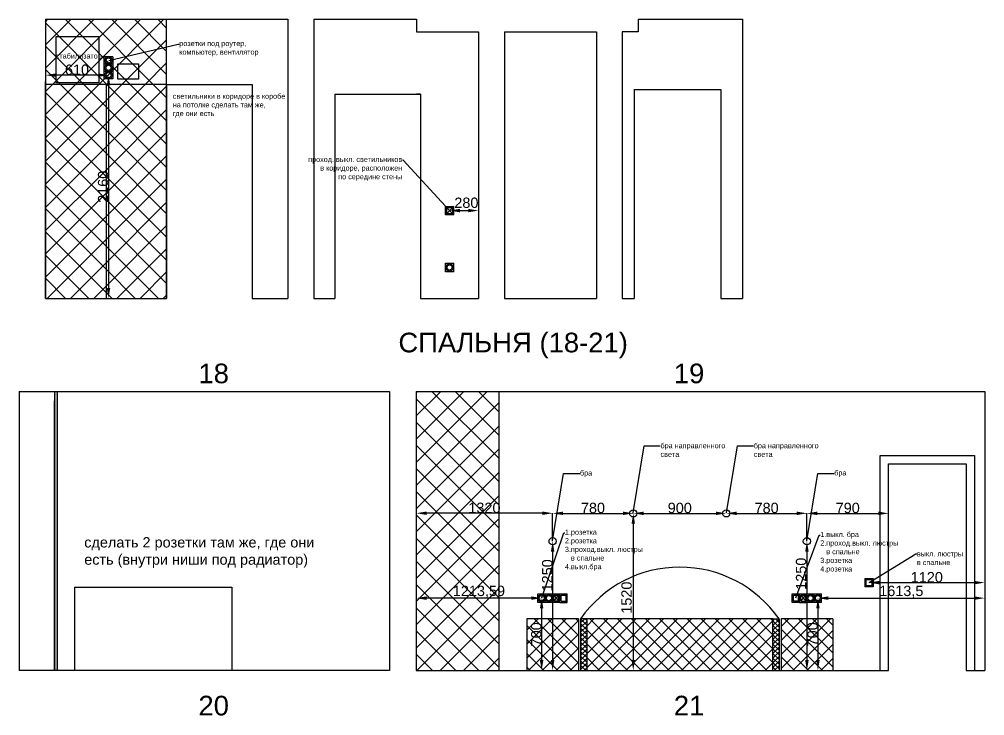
# Model space of a CAD drawing. Header units: millimetres. Extents: x -37601 to 54898, y -46061 to 6743.
# Drawn here: x 1038 to 10378, y -13698 to -6963 of the extents above; entities that cross this region are included whole.
import ezdxf
from ezdxf import colors
from ezdxf.entities.mleader import LeaderData, LeaderLine
from ezdxf.math import Vec2, Vec3

# ---------------------------------------------------------------- set-up
doc = ezdxf.new("R2010")
doc.units = ezdxf.units.MM
for name, color, linetype in [('мебель', 5, 'Continuous'), ('нумерация стен', 7, 'Continuous'), ('размеры', 7, 'Continuous'), ('светильники и розетки', 18, 'Continuous'), ('стабилизатор и слаботочный шкаф', 250, 'Continuous'), ('стены двери окна', 7, 'Continuous'), ('условные обозначения', 7, 'Continuous')]:
    doc.layers.add(name, color=color, linetype=linetype)
doc.styles.get("Standard").update_dxf_attribs({"font": 'arial.ttf', "height": 100})
doc.dimstyles.new('ISO-25', dxfattribs={"dimtxt": 100, "dimasz": 100, "dimexe": 1.25, "dimexo": 0.625, "dimtad": 1, "dimtxsty": 'Standard', "dimcen": 2.5, "dimadec": 0, "dimazin": 0, "dimtfac": 1, "dimtmove": 0, "dimatfit": 3, "dimfxl": 1, "dimarcsym": 0})
pattern_1 = [(45, (35185, -36402.68), (-112.2532, 112.2532), []), (135, (35185, -36402.68), (-112.2532, -112.2532), [])]

# ---------------------------------------------------------------- blocks, each defined once
blk = doc.blocks.new('*D48')
at = {"layer": 'Defpoints', "color": 0, "transparency": 16777216}
for p in [(6977.6, -11741.3), (7877.6, -11741.3), (7877.6, -11741.3)]:
    blk.add_point(p, dxfattribs=at)
at = {"layer": 'размеры', "color": 0, "lineweight": -2, "transparency": 16777216}
for p, q in [((6977.6, -11741.9), (6977.6, -11742.6)), ((7077.6, -11741.3), (7777.6, -11741.3)), ((7877.6, -11740.7), (7877.6, -11740.1))]:
    blk.add_line(p, q, dxfattribs=at)
at = {"layer": 'размеры', "color": 0, "transparency": 16777216}
for points in [[(7077.6, -11724.6), (7077.6, -11758), (6977.6, -11741.3)], [(7777.6, -11724.6), (7777.6, -11758), (7877.6, -11741.3)]]:
    blk.add_solid(points, dxfattribs=at)
at = {"layer": 'размеры', "color": 0, "transparency": 16777216, "insert": (7427.6, -11689.6), "char_height": 100, "attachment_point": 5}
blk.add_mtext('900', dxfattribs=at)
blk = doc.blocks.new('*D52')
at = {"layer": 'Defpoints', "color": 0, "transparency": 16777216}
for p in [(4877.6, -11740.1), (4877.6, -11740.1), (6197.6, -11740.1)]:
    blk.add_point(p, dxfattribs=at)
at = {"layer": 'размеры', "color": 0, "lineweight": -2, "transparency": 16777216}
for p, q in [((4877.6, -11739.5), (4877.6, -11738.8)), ((6097.6, -11740.1), (4977.6, -11740.1)), ((6197.6, -11739.5), (6197.6, -11738.8))]:
    blk.add_line(p, q, dxfattribs=at)
at = {"layer": 'размеры', "color": 0, "transparency": 16777216}
for points in [[(4977.6, -11723.4), (4977.6, -11756.7), (4877.6, -11740.1)], [(6097.6, -11723.4), (6097.6, -11756.7), (6197.6, -11740.1)]]:
    blk.add_solid(points, dxfattribs=at)
at = {"layer": 'размеры', "color": 0, "transparency": 16777216, "insert": (5537.6, -11688.4), "char_height": 100, "attachment_point": 5}
blk.add_mtext('1320', dxfattribs=at)
blk = doc.blocks.new('*D53')
at = {"layer": 'Defpoints', "color": 0, "transparency": 16777216}
for p in [(6091.2, -12561.3), (6091.2, -13261.3), (6091.2, -13261.3)]:
    blk.add_point(p, dxfattribs=at)
at = {"layer": 'размеры', "color": 0, "lineweight": -2, "transparency": 16777216}
for p, q in [((6090.6, -12561.3), (6090, -12561.3)), ((6091.2, -12661.3), (6091.2, -13161.3)), ((6090.6, -13261.3), (6090, -13261.3))]:
    blk.add_line(p, q, dxfattribs=at)
at = {"layer": 'размеры', "color": 0, "transparency": 16777216}
for points in [[(6074.6, -12661.3), (6107.9, -12661.3), (6091.2, -12561.3)], [(6074.6, -13161.3), (6107.9, -13161.3), (6091.2, -13261.3)]]:
    blk.add_solid(points, dxfattribs=at)
at = {"layer": 'размеры', "color": 0, "transparency": 16777216, "insert": (6039.5, -12911.3), "char_height": 100, "attachment_point": 5, "rotation": 90}
blk.add_mtext('700', dxfattribs=at)
blk = doc.blocks.new('выключатель')
at = {"layer": 'светильники и розетки'}
for p, q in [((-33637.2, -5464.1), (-33637.2, -5382.1)), ((-33637.2, -5382.1), (-33555.2, -5382.1)), ((-33626.2, -5393.1), (-33566.2, -5393.1)), ((-33626.2, -5393.1), (-33626.2, -5453.1)), ((-33566.2, -5393.1), (-33566.2, -5393.1)), ((-33566.2, -5453.1), (-33566.2, -5393.1)), ((-33555.2, -5464.1), (-33555.2, -5382.1)), ((-33555.2, -5464.1), (-33637.2, -5464.1)), ((-33566.2, -5453.1), (-33626.2, -5453.1))]:
    blk.add_line(p, q, dxfattribs=at)
blk = doc.blocks.new('проходной выключатель')
at = {"layer": 'светильники и розетки'}
for p, q in [((-33636.2, -5663.1), (-33636.2, -5581.1)), ((-33636.2, -5581.1), (-33554.2, -5581.1)), ((-33625.2, -5592.1), (-33565.2, -5592.1)), ((-33625.2, -5592.1), (-33625.2, -5652.1)), ((-33625.2, -5592.1), (-33565.2, -5652.1)), ((-33625.2, -5652.1), (-33565.2, -5592.1)), ((-33565.2, -5592.1), (-33565.2, -5592.1)), ((-33565.2, -5652.1), (-33565.2, -5592.1)), ((-33554.2, -5663.1), (-33554.2, -5581.1)), ((-33554.2, -5663.1), (-33636.2, -5663.1)), ((-33565.2, -5652.1), (-33625.2, -5652.1))]:
    blk.add_line(p, q, dxfattribs=at)
blk = doc.blocks.new('розетка')
at = {"layer": 'светильники и розетки'}
for p, q in [((-33636.2, -5863.1), (-33636.2, -5781.1)), ((-33636.2, -5781.1), (-33554.2, -5781.1)), ((-33554.2, -5863.1), (-33554.2, -5781.1)), ((-33554.2, -5863.1), (-33636.2, -5863.1))]:
    blk.add_line(p, q, dxfattribs=at)
for radius in [35, 25]:
    blk.add_circle((-33595.2, -5822.1), radius, dxfattribs=at)
blk = doc.blocks.new('*D65')
at = {"layer": 'Defpoints', "color": 0, "transparency": 16777216}
for p in [(5200.6, -8812.9), (5480.6, -8812.9), (5480.6, -8812.9)]:
    blk.add_point(p, dxfattribs=at)
at = {"layer": 'размеры', "color": 0, "lineweight": -2, "transparency": 16777216}
for p, q in [((5200.6, -8813.5), (5200.6, -8814.1)), ((5300.6, -8812.9), (5380.6, -8812.9)), ((5480.6, -8812.2), (5480.6, -8811.6))]:
    blk.add_line(p, q, dxfattribs=at)
at = {"layer": 'размеры', "color": 0, "transparency": 16777216}
for points in [[(5300.6, -8796.2), (5300.6, -8829.5), (5200.6, -8812.9)], [(5380.6, -8796.2), (5380.6, -8829.5), (5480.6, -8812.9)]]:
    blk.add_solid(points, dxfattribs=at)
at = {"layer": 'размеры', "color": 0, "transparency": 16777216, "insert": (5363.1, -8737.8), "char_height": 100, "attachment_point": 5}
blk.add_mtext('280', dxfattribs=at)
blk = doc.blocks.new('двойной выключатель')
at = {"layer": 'светильники и розетки'}
for p, q in [((-33541.5, -5602.7), (-33541.5, -5520.7)), ((-33541.5, -5520.7), (-33470.5, -5520.7)), ((-33541.5, -5602.7), (-33541.5, -5520.7)), ((-33541.5, -5520.7), (-33470.5, -5520.7)), ((-33470.5, -5602.7), (-33541.5, -5602.7)), ((-33470.5, -5602.7), (-33541.5, -5602.7)), ((-33530.5, -5591.7), (-33530.5, -5531.7)), ((-33530.5, -5531.7), (-33481.5, -5531.7)), ((-33481.5, -5591.7), (-33530.5, -5591.7)), ((-33481.5, -5591.7), (-33481.5, -5531.7)), ((-33470.5, -5602.7), (-33470.5, -5520.7)), ((-33470.5, -5520.7), (-33399.5, -5520.7)), ((-33470.5, -5602.7), (-33470.5, -5520.7)), ((-33470.5, -5520.7), (-33399.5, -5520.7)), ((-33470.5, -5602.7), (-33399.5, -5602.7)), ((-33470.5, -5602.7), (-33399.5, -5602.7)), ((-33459.5, -5591.7), (-33459.5, -5531.7)), ((-33459.5, -5531.7), (-33410.5, -5531.7)), ((-33459.5, -5591.7), (-33410.5, -5591.7)), ((-33410.5, -5591.7), (-33410.5, -5531.7)), ((-33399.5, -5602.7), (-33399.5, -5520.7)), ((-33399.5, -5602.7), (-33399.5, -5520.7))]:
    blk.add_line(p, q, dxfattribs=at)
blk = doc.blocks.new('*D85')
at = {"layer": 'Defpoints', "color": 0, "transparency": 16777216}
for p in [(8657.6, -11741.3), (9447.6, -11741.3), (9447.6, -11741.3)]:
    blk.add_point(p, dxfattribs=at)
at = {"layer": 'размеры', "color": 0, "lineweight": -2, "transparency": 16777216}
for p, q in [((8657.6, -11741.9), (8657.6, -11742.6)), ((8757.6, -11741.3), (9347.6, -11741.3)), ((9447.6, -11740.7), (9447.6, -11740.1))]:
    blk.add_line(p, q, dxfattribs=at)
at = {"layer": 'размеры', "color": 0, "transparency": 16777216}
for points in [[(8757.6, -11724.6), (8757.6, -11758), (8657.6, -11741.3)], [(9347.6, -11724.6), (9347.6, -11758), (9447.6, -11741.3)]]:
    blk.add_solid(points, dxfattribs=at)
at = {"layer": 'размеры', "color": 0, "transparency": 16777216, "insert": (9052.6, -11689.6), "char_height": 100, "attachment_point": 5}
blk.add_mtext('790', dxfattribs=at)
blk = doc.blocks.new('*D89')
at = {"layer": 'Defpoints', "color": 0, "transparency": 16777216}
for p in [(8764.1, -12561.3), (8764.1, -13261.3), (8764.1, -13261.3)]:
    blk.add_point(p, dxfattribs=at)
at = {"layer": 'размеры', "color": 0, "lineweight": -2, "transparency": 16777216}
for p, q in [((8763.5, -12561.3), (8762.9, -12561.3)), ((8764.1, -12661.3), (8764.1, -13161.3)), ((8763.5, -13261.3), (8762.9, -13261.3))]:
    blk.add_line(p, q, dxfattribs=at)
at = {"layer": 'размеры', "color": 0, "transparency": 16777216}
for points in [[(8747.5, -12661.3), (8780.8, -12661.3), (8764.1, -12561.3)], [(8747.5, -13161.3), (8780.8, -13161.3), (8764.1, -13261.3)]]:
    blk.add_solid(points, dxfattribs=at)
at = {"layer": 'размеры', "color": 0, "transparency": 16777216, "insert": (8712.5, -12911.3), "char_height": 100, "attachment_point": 5, "rotation": 90}
blk.add_mtext('700', dxfattribs=at)
blk = doc.blocks.new('стабилизатор')
at = {"layer": 'стабилизатор и слаботочный шкаф'}
for p, q in [((-35122.4, 29475.9), (-35122.4, 29035.9)), ((-34702.4, 29475.9), (-35122.4, 29475.9)), ((-34702.4, 29035.9), (-34702.4, 29475.9)), ((-35122.4, 29035.9), (-34702.4, 29035.9))]:
    blk.add_line(p, q, dxfattribs=at)
blk = doc.blocks.new('слаботочный шкаф')
at = {"layer": 'стабилизатор и слаботочный шкаф'}
for p, q in [((-35729.6, 29107.9), (-35529.6, 29107.9)), ((-35729.6, 28957.9), (-35729.6, 29107.9)), ((-35529.6, 29107.9), (-35529.6, 28957.9)), ((-35529.6, 28957.9), (-35729.6, 28957.9))]:
    blk.add_line(p, q, dxfattribs=at)
blk = doc.blocks.new('*D92')
at = {"layer": 'Defpoints', "color": 0, "transparency": 16777216}
for p in [(1900.6, -7502.9), (1900.6, -9662.9), (1900.6, -9662.9)]:
    blk.add_point(p, dxfattribs=at)
at = {"layer": 'размеры', "color": 0, "lineweight": -2, "transparency": 16777216}
for p, q in [((1900, -7502.9), (1899.4, -7502.9)), ((1900.6, -7602.9), (1900.6, -9562.9)), ((1901.2, -9662.9), (1901.9, -9662.9))]:
    blk.add_line(p, q, dxfattribs=at)
at = {"layer": 'размеры', "color": 0, "transparency": 16777216}
for points in [[(1883.9, -7602.9), (1917.3, -7602.9), (1900.6, -7502.9)], [(1883.9, -9562.9), (1917.3, -9562.9), (1900.6, -9662.9)]]:
    blk.add_solid(points, dxfattribs=at)
at = {"layer": 'размеры', "color": 0, "transparency": 16777216, "insert": (1848.9, -8582.9), "char_height": 100, "attachment_point": 5, "rotation": 90}
blk.add_mtext('2160', dxfattribs=at)
blk = doc.blocks.new('двойник')
at = {"layer": 'светильники и розетки'}
for p, q in [((-28427.4, 30340.8), (-28427.4, 30422.8)), ((-28427.4, 30422.8), (-28356.4, 30422.8)), ((-28356.4, 30340.8), (-28356.4, 30422.8)), ((-28356.4, 30340.8), (-28356.4, 30422.8)), ((-28356.4, 30422.8), (-28285.4, 30422.8)), ((-28285.4, 30340.8), (-28285.4, 30422.8)), ((-28356.4, 30340.8), (-28427.4, 30340.8)), ((-28285.4, 30340.8), (-28356.4, 30340.8))]:
    blk.add_line(p, q, dxfattribs=at)
for centre, radius in [((-28391.9, 30381.8), 35), ((-28391.9, 30381.8), 25), ((-28320.9, 30381.8), 35), ((-28320.9, 30381.8), 25)]:
    blk.add_circle(centre, radius, dxfattribs=at)
blk = doc.blocks.new('*D115')
at = {"layer": 'Defpoints', "color": 0, "transparency": 16777216}
for p in [(4877.6, -12561.3), (4877.6, -12561.3), (6091.2, -12561.3)]:
    blk.add_point(p, dxfattribs=at)
at = {"layer": 'размеры', "color": 0, "lineweight": -2, "transparency": 16777216}
for p, q in [((4877.6, -12560.7), (4877.6, -12560.1)), ((5991.2, -12561.3), (4977.6, -12561.3)), ((6091.2, -12560.7), (6091.2, -12560.1))]:
    blk.add_line(p, q, dxfattribs=at)
at = {"layer": 'размеры', "color": 0, "transparency": 16777216}
for points in [[(4977.6, -12544.6), (4977.6, -12578), (4877.6, -12561.3)], [(5991.2, -12544.6), (5991.2, -12578), (6091.2, -12561.3)]]:
    blk.add_solid(points, dxfattribs=at)
at = {"layer": 'размеры', "color": 0, "transparency": 16777216, "insert": (5484.4, -12500.6), "char_height": 100, "attachment_point": 5}
blk.add_mtext('1213,59', dxfattribs=at)
blk = doc.blocks.new('тройной')
at = {"layer": 'светильники и розетки'}
for p, q in [((-26239, 10669.7), (-26239, 10751.7)), ((-26239, 10751.7), (-26168, 10751.7)), ((-26168, 10669.7), (-26168, 10751.7)), ((-26168, 10669.7), (-26168, 10751.7)), ((-26168, 10751.7), (-26097, 10751.7)), ((-26097, 10669.7), (-26097, 10751.7)), ((-26097, 10669.7), (-26097, 10751.7)), ((-26097, 10751.7), (-26026, 10751.7)), ((-26026, 10669.7), (-26026, 10751.7)), ((-26168, 10669.7), (-26239, 10669.7)), ((-26097, 10669.7), (-26168, 10669.7)), ((-26026, 10669.7), (-26097, 10669.7))]:
    blk.add_line(p, q, dxfattribs=at)
for centre, radius in [((-26203.5, 10710.7), 35), ((-26132.5, 10710.7), 35), ((-26061.5, 10710.7), 35), ((-26203.5, 10710.7), 25), ((-26132.5, 10710.7), 25), ((-26061.5, 10710.7), 25)]:
    blk.add_circle(centre, radius, dxfattribs=at)
blk = doc.blocks.new('*D123')
at = {"layer": 'Defpoints', "color": 0, "transparency": 16777216}
for p in [(9257.6, -12411.3), (10377.6, -12411.3), (10377.6, -12411.3)]:
    blk.add_point(p, dxfattribs=at)
at = {"layer": 'размеры', "color": 0, "lineweight": -2, "transparency": 16777216}
for p, q in [((9257.6, -12411.9), (9257.6, -12412.6)), ((9357.6, -12411.3), (10277.6, -12411.3)), ((10377.6, -12410.7), (10377.6, -12410.1))]:
    blk.add_line(p, q, dxfattribs=at)
at = {"layer": 'размеры', "color": 0, "transparency": 16777216}
for points in [[(9357.6, -12394.6), (9357.6, -12428), (9257.6, -12411.3)], [(10277.6, -12394.6), (10277.6, -12428), (10377.6, -12411.3)]]:
    blk.add_solid(points, dxfattribs=at)
at = {"layer": 'размеры', "color": 0, "transparency": 16777216, "insert": (9817.6, -12359.6), "char_height": 100, "attachment_point": 5}
blk.add_mtext('1120', dxfattribs=at)
blk = doc.blocks.new('*D124')
at = {"layer": 'Defpoints', "color": 0, "transparency": 16777216}
for p in [(8764.1, -12561.3), (10377.6, -12561.3), (10377.6, -12561.3)]:
    blk.add_point(p, dxfattribs=at)
at = {"layer": 'размеры', "color": 0, "lineweight": -2, "transparency": 16777216}
for p, q in [((8764.1, -12561.9), (8764.1, -12562.6)), ((8864.1, -12561.3), (10277.6, -12561.3)), ((10377.6, -12560.7), (10377.6, -12560.1))]:
    blk.add_line(p, q, dxfattribs=at)
at = {"layer": 'размеры', "color": 0, "transparency": 16777216}
for points in [[(8864.1, -12544.6), (8864.1, -12578), (8764.1, -12561.3)], [(10277.6, -12544.6), (10277.6, -12578), (10377.6, -12561.3)]]:
    blk.add_solid(points, dxfattribs=at)
at = {"layer": 'размеры', "color": 0, "transparency": 16777216, "insert": (9570.9, -12500.6), "char_height": 100, "attachment_point": 5}
blk.add_mtext('1613,5', dxfattribs=at)
blk = doc.blocks.new('*D126')
at = {"layer": 'Defpoints', "color": 0, "transparency": 16777216}
for p in [(6197.6, -12011.3), (6197.6, -13261.3), (6197.6, -13261.3)]:
    blk.add_point(p, dxfattribs=at)
at = {"layer": 'размеры', "color": 0, "lineweight": -2, "transparency": 16777216}
for p, q in [((6197, -12011.3), (6196.4, -12011.3)), ((6197.6, -12111.3), (6197.6, -13161.3)), ((6197, -13261.3), (6196.4, -13261.3))]:
    blk.add_line(p, q, dxfattribs=at)
at = {"layer": 'размеры', "color": 0, "transparency": 16777216}
for points in [[(6181, -12111.3), (6214.3, -12111.3), (6197.6, -12011.3)], [(6181, -13161.3), (6214.3, -13161.3), (6197.6, -13261.3)]]:
    blk.add_solid(points, dxfattribs=at)
at = {"layer": 'размеры', "color": 0, "transparency": 16777216, "insert": (6145.9, -12340.9), "char_height": 100, "attachment_point": 5, "rotation": 90}
blk.add_mtext('1250', dxfattribs=at)
blk = doc.blocks.new('*D127')
at = {"layer": 'Defpoints', "color": 0, "transparency": 16777216}
for p in [(8657.6, -12011.3), (8657.6, -13261.3), (8657.6, -13261.3)]:
    blk.add_point(p, dxfattribs=at)
at = {"layer": 'размеры', "color": 0, "lineweight": -2, "transparency": 16777216}
for p, q in [((8657, -12011.3), (8656.4, -12011.3)), ((8657.6, -12111.3), (8657.6, -13161.3)), ((8657, -13261.3), (8656.4, -13261.3))]:
    blk.add_line(p, q, dxfattribs=at)
at = {"layer": 'размеры', "color": 0, "transparency": 16777216}
for points in [[(8641, -12111.3), (8674.3, -12111.3), (8657.6, -12011.3)], [(8641, -13161.3), (8674.3, -13161.3), (8657.6, -13261.3)]]:
    blk.add_solid(points, dxfattribs=at)
at = {"layer": 'размеры', "color": 0, "transparency": 16777216, "insert": (8601.7, -12325.5), "char_height": 100, "attachment_point": 5, "rotation": 90}
blk.add_mtext('1250', dxfattribs=at)
blk = doc.blocks.new('*D128')
at = {"layer": 'Defpoints', "color": 0, "transparency": 16777216}
for p in [(6977.6, -11741.3), (6977.6, -11742.6), (6197.6, -12011.3)]:
    blk.add_point(p, dxfattribs=at)
at = {"layer": 'размеры', "color": 0, "lineweight": -2, "transparency": 16777216}
for p, q in [((6197.6, -12010.7), (6197.6, -11740.1)), ((6297.6, -11741.3), (6877.6, -11741.3)), ((6977.6, -11741.9), (6977.6, -11740.1))]:
    blk.add_line(p, q, dxfattribs=at)
at = {"layer": 'размеры', "color": 0, "transparency": 16777216}
for points in [[(6297.6, -11724.6), (6297.6, -11758), (6197.6, -11741.3)], [(6877.6, -11724.6), (6877.6, -11758), (6977.6, -11741.3)]]:
    blk.add_solid(points, dxfattribs=at)
at = {"layer": 'размеры', "color": 0, "transparency": 16777216, "insert": (6587.6, -11689.6), "char_height": 100, "attachment_point": 5}
blk.add_mtext('780', dxfattribs=at)
blk = doc.blocks.new('*D129')
at = {"layer": 'Defpoints', "color": 0, "transparency": 16777216}
for p in [(7877.6, -11741.3), (8657.6, -11741.3), (8657.6, -12011.3)]:
    blk.add_point(p, dxfattribs=at)
at = {"layer": 'размеры', "color": 0, "lineweight": -2, "transparency": 16777216}
for p, q in [((7877.6, -11740.7), (7877.6, -11740.1)), ((7977.6, -11741.3), (8557.6, -11741.3)), ((8657.6, -12010.7), (8657.6, -11740.1))]:
    blk.add_line(p, q, dxfattribs=at)
at = {"layer": 'размеры', "color": 0, "transparency": 16777216}
for points in [[(7977.6, -11724.6), (7977.6, -11758), (7877.6, -11741.3)], [(8557.6, -11724.6), (8557.6, -11758), (8657.6, -11741.3)]]:
    blk.add_solid(points, dxfattribs=at)
at = {"layer": 'размеры', "color": 0, "transparency": 16777216, "insert": (8267.6, -11689.6), "char_height": 100, "attachment_point": 5}
blk.add_mtext('780', dxfattribs=at)
blk = doc.blocks.new('*D130')
at = {"layer": 'Defpoints', "color": 0, "transparency": 16777216}
for p in [(6977.6, -11741.3), (6977.6, -13261.3), (6977.6, -13261.3)]:
    blk.add_point(p, dxfattribs=at)
at = {"layer": 'размеры', "color": 0, "lineweight": -2, "transparency": 16777216}
for p, q in [((6977, -11741.3), (6976.4, -11741.3)), ((6977.6, -11841.3), (6977.6, -13161.3)), ((6977, -13261.3), (6976.4, -13261.3))]:
    blk.add_line(p, q, dxfattribs=at)
at = {"layer": 'размеры', "color": 0, "transparency": 16777216}
for points in [[(6961, -11841.3), (6994.3, -11841.3), (6977.6, -11741.3)], [(6961, -13161.3), (6994.3, -13161.3), (6977.6, -13261.3)]]:
    blk.add_solid(points, dxfattribs=at)
at = {"layer": 'размеры', "color": 0, "transparency": 16777216, "insert": (6913.2, -12556.8), "char_height": 100, "attachment_point": 5, "rotation": 90}
blk.add_mtext('1520', dxfattribs=at)
blk = doc.blocks.new('*D138')
at = {"layer": 'Defpoints', "color": 0, "transparency": 16777216}
for p in [(1290.6, -7502.9), (1290.6, -7502.9), (1900.6, -7502.9)]:
    blk.add_point(p, dxfattribs=at)
at = {"layer": 'размеры', "color": 0, "lineweight": -2, "transparency": 16777216}
for p, q in [((1290.6, -7502.2), (1290.6, -7501.6)), ((1800.6, -7502.9), (1390.6, -7502.9)), ((1900.6, -7502.2), (1900.6, -7501.6))]:
    blk.add_line(p, q, dxfattribs=at)
at = {"layer": 'размеры', "color": 0, "transparency": 16777216}
for points in [[(1390.6, -7486.2), (1390.6, -7519.5), (1290.6, -7502.9)], [(1800.6, -7486.2), (1800.6, -7519.5), (1900.6, -7502.9)]]:
    blk.add_solid(points, dxfattribs=at)
at = {"layer": 'размеры', "color": 0, "transparency": 16777216, "insert": (1595.6, -7451.2), "char_height": 100, "attachment_point": 5}
blk.add_mtext('610', dxfattribs=at)

msp = doc.modelspace()

# ---------------------------------------------------------------- hatches: boundary and pattern name
at = {"layer": 'мебель'}
h = msp.add_hatch(dxfattribs=at)
h.set_pattern_fill('ANSI37', color=256, scale=50)
h.set_pattern_definition(pattern_1)
h.paths.add_polyline_path([(2463.104, -6962.86), (1290.604, -6962.86), (1290.604, -7562.86), (1290.604, -7592.86), (2463.104, -7592.86)])
h = msp.add_hatch(dxfattribs=at)
h.set_pattern_fill('ANSI37', color=256, scale=50)
h.set_pattern_definition(pattern_1)
h.paths.add_polyline_path([(1290.604, -9662.86), (1876.854, -9662.86), (1876.854, -7592.86), (1290.604, -7592.86)])
h = msp.add_hatch(dxfattribs=at)
h.set_pattern_fill('ANSI37', color=256, scale=50)
h.set_pattern_definition(pattern_1)
h.paths.add_polyline_path([(1876.854, -9662.86), (2463.104, -9662.86), (2463.104, -7592.86), (1876.854, -7592.86)])
h = msp.add_hatch(dxfattribs=at)
h.set_pattern_fill('ANSI37', color=256, scale=50)
h.set_pattern_definition([(45, (34932.04, -19584.34), (-112.2532, 112.2532), []), (135, (34932.04, -19584.34), (-112.2532, -112.2532), [])])
h.paths.add_polyline_path([(5677.641, -10561.31), (4877.641, -10561.31), (4877.641, -13261.31), (5677.641, -13261.31)])
h = msp.add_hatch(dxfattribs=at)
h.set_pattern_fill('ANSI37', color=256, scale=30)
h.set_pattern_definition([(45, (34932.04, -19584.34), (-67.35192, 67.35192), []), (135, (34932.04, -19584.34), (-67.35192, -67.35192), [])])
h.paths.add_polyline_path([(8327.641, -13261.31), (8327.641, -12761.31), (6527.641, -12761.31), (6527.641, -13261.31)])
h.paths.add_polyline_path([(8857.641, -13261.31), (8907.641, -13261.31), (8907.641, -12761.31), (8407.641, -12761.31), (8407.641, -13261.31)])
h.paths.add_polyline_path([(6447.641, -12761.31), (5947.641, -12761.31), (5947.641, -13261.31), (6447.641, -13261.31)])
h = msp.add_hatch(dxfattribs=at)
h.set_pattern_fill('ANSI37', color=256, scale=10)
h.set_pattern_definition([(45, (34932.04, -19584.337), (-22.45064, 22.45064), []), (135, (34932.04, -19584.337), (-22.45064, -22.45064), [])])
h.paths.add_polyline_path([(6527.641, -12761.31), (6467.641, -12761.31), (6467.641, -13261.31), (6527.641, -13261.31)])
h.paths.add_polyline_path([(8327.641, -13261.31), (8387.641, -13261.31), (8387.641, -12761.31), (8327.641, -12761.31)])
at = {"layer": 'стены двери окна'}
h = msp.add_hatch(dxfattribs=at)
h.set_pattern_fill('DOTS', scale=12)
h.set_pattern_definition([(360, (34932.039, -17607.711), (9.525, 19.05), [0, -19.05])])
h.paths.add_polyline_path([(1402.641, -10561.31), (1377.641, -10561.31), (1377.641, -13261.31), (1402.641, -13261.31)])

# ---------------------------------------------------------------- linework, layer by layer
at = {"layer": 'мебель'}
for p, q in [((1290.604, -6962.86), (1290.604, -7562.86)), ((1290.604, -6962.86), (2463.104, -6962.86)), ((1290.604, -6962.86), (1290.604, -7562.86)), ((2463.104, -9662.86), (2463.104, -6962.86)), ((1290.604, -9662.86), (1290.604, -7562.86)), ((2463.104, -7592.86), (1290.604, -7592.86)), ((1876.854, -7592.86), (1876.854, -9662.86)), ((1290.604, -9662.86), (2463.104, -9662.86)), ((5677.641, -10561.31), (5677.641, -13261.31)), ((6447.641, -12761.31), (5947.641, -12761.31)), ((5947.641, -12761.31), (5947.641, -13261.31)), ((6447.641, -12761.31), (6447.641, -13261.31)), ((6527.641, -12761.31), (6467.641, -12761.31)), ((6467.641, -12761.31), (6467.641, -13261.31)), ((8327.641, -12761.31), (6527.641, -12761.31)), ((6527.641, -12761.31), (6527.641, -13261.31)), ((8327.641, -13261.31), (8327.641, -12761.31)), ((8327.641, -12761.31), (8387.641, -12761.31)), ((8387.641, -12761.31), (8387.641, -13261.31)), ((8907.641, -12761.31), (8407.641, -12761.31)), ((8407.641, -12761.31), (8407.641, -13261.31)), ((8907.641, -12761.31), (8907.641, -13261.31))]:
    msp.add_line(p, q, dxfattribs=at)
msp.add_arc((7427.641, -13432.91), 1171.6, 34.9759948, 145.0240052, dxfattribs=at)
at = {"layer": 'размеры'}
for p, q in [((4877.641, -13261.31), (5677.641, -13261.31)), ((7877.641, -13261.31), (8327.641, -13261.31)), ((8357.641, -13261.31), (8857.641, -13261.31))]:
    msp.add_line(p, q, dxfattribs=at)
at = {"layer": 'светильники и розетки'}
for p, q in [((6208.641, -12531.31), (6257.641, -12591.31)), ((6208.641, -12591.31), (6257.641, -12531.31)), ((8597.641, -12531.31), (8646.641, -12591.31)), ((8597.641, -12591.31), (8646.641, -12531.31))]:
    msp.add_line(p, q, dxfattribs=at)
for centre in [(6977.641, -11741.31), (7877.641, -11741.31), (6197.641, -12011.31), (8657.68, -12011.542)]:
    msp.add_circle(centre, 35, dxfattribs=at)
at = {"layer": 'стены двери окна'}
for p, q in [((1290.604, -6962.86), (1290.604, -9662.86)), ((1290.604, -6962.86), (3635.604, -6962.86)), ((3635.604, -6962.86), (3635.604, -9662.86)), ((3885.604, -6962.86), (3885.604, -9662.86)), ((3885.604, -6962.86), (4880.604, -6962.86)), ((4880.604, -6962.86), (4880.604, -7082.86)), ((7025.604, -6962.86), (8035.604, -6962.86)), ((7025.604, -6962.86), (7025.604, -7082.86)), ((8035.604, -6962.86), (8035.604, -9662.86)), ((4880.604, -7082.86), (5480.604, -7082.86)), ((5480.604, -7082.86), (5480.604, -9662.86)), ((5730.604, -7082.86), (6620.604, -7082.86)), ((5730.604, -7082.86), (5730.604, -9662.86)), ((6620.604, -7082.86), (6620.604, -9662.86)), ((6870.604, -7082.86), (6870.604, -9662.86)), ((7025.604, -7082.86), (6870.604, -7082.86)), ((2463.104, -7592.86), (3290.604, -7592.86)), ((2463.104, -7592.86), (2463.104, -9662.86)), ((3290.604, -7592.86), (3290.604, -9662.86)), ((6985.604, -7642.86), (6985.604, -9662.86)), ((6985.604, -7642.86), (7825.604, -7642.86)), ((7825.604, -7642.86), (7825.604, -9662.86)), ((4090.604, -7686.86), (4090.604, -9662.86)), ((4090.604, -7686.86), (4920.604, -7686.86)), ((4920.604, -7686.86), (4880.604, -7686.86)), ((4920.604, -7686.86), (4920.604, -9662.86)), ((1290.604, -9662.86), (2463.104, -9662.86)), ((3290.604, -9662.86), (3635.604, -9662.86)), ((3885.604, -9662.86), (4090.604, -9662.86)), ((4920.604, -9662.86), (5480.604, -9662.86)), ((5730.604, -9662.86), (6620.604, -9662.86)), ((6870.604, -9662.86), (6985.604, -9662.86)), ((7825.604, -9662.86), (8035.604, -9662.86)), ((1037.641, -10561.31), (1037.641, -13261.31)), ((1037.641, -10561.31), (4617.641, -10561.31)), ((1377.641, -10561.31), (1377.641, -13261.31)), ((1402.641, -10561.31), (1402.641, -13261.31)), ((4617.641, -10561.31), (4617.641, -13261.31)), ((4877.641, -10561.31), (10377.641, -10561.31)), ((4877.641, -10561.31), (4877.641, -13261.31)), ((10377.641, -10561.31), (10377.641, -13261.31)), ((1377.641, -13261.31), (1377.641, -10653.85)), ((9367.641, -13261.31), (9367.641, -11181.31)), ((9367.641, -11181.31), (10277.641, -11181.31)), ((10277.641, -11181.31), (10277.641, -13261.31)), ((9447.641, -13261.31), (9447.641, -11261.31)), ((9447.641, -11261.31), (10197.641, -11261.31)), ((10197.641, -11261.31), (10197.641, -13261.31)), ((1572.641, -12456.31), (1572.641, -13261.31)), ((1572.641, -12456.31), (3092.641, -12456.31)), ((3092.641, -12456.31), (3092.641, -13261.31)), ((4617.641, -13261.31), (1037.641, -13261.31)), ((4877.641, -13261.31), (9447.641, -13261.31)), ((10197.641, -13261.31), (10377.641, -13261.31))]:
    msp.add_line(p, q, dxfattribs=at)
at = {"layer": 'условные обозначения'}
msp.add_line((6227.641, -13261.31), (6977.641, -13261.31), dxfattribs=at)

# ---------------------------------------------------------------- block references
at = {"layer": 'размеры'}
for p in [(39739.144, -6999.608), (42057.145, -6999.608)]:
    msp.add_blockref('двойной выключатель', p, dxfattribs=at)
at = {"layer": 'светильники и розетки', "rotation": 90.00000000000061}
msp.add_blockref('тройной', (12611.297, 18700.659), dxfattribs=at)
at = {"layer": 'светильники и розетки'}
for name, p in [('розетка', (38795.847, -3540.789)), ('розетка', (38795.847, -3540.789)), ('двойник', (34483.039, -42943.063)), ('двойник', (37085.039, -42943.063))]:
    msp.add_blockref(name, p, dxfattribs=at)
at = {"layer": 'стабилизатор и слаботочный шкаф'}
for name, p in [('стабилизатор', (36513.04, -36608.771)), ('слаботочный шкаф', (37721.207, -36500.762))]:
    msp.add_blockref(name, p, dxfattribs=at)
at = {"layer": 'условные обозначения'}
msp.add_blockref('проходной выключатель', (38795.847, -3190.789), dxfattribs=at)
at = {"layer": 'условные обозначения', "rotation": 180}
msp.add_blockref('выключатель', (-24338.602, -17834.38), dxfattribs=at)

# ---------------------------------------------------------------- texts
at = {"layer": 'нумерация стен', "char_height": 190, "attachment_point": 1}
for s, width, insert in [('СПАЛЬНЯ (18-21)', 2253.54622, (4705.432, -9994.178)), ('18', 340.26469, (2770.617, -10292.916)), ('19', 340.26469, (7370.08, -10292.916)), ('20', 340.26469, (2770.617, -13505.707)), ('21', 340.26469, (7370.08, -13505.707))]:
    msp.add_mtext_dynamic_manual_height_columns(s, width=width, gutter_width=500, heights=[0], dxfattribs=dict(at, insert=insert))
at = {"layer": 'светильники и розетки', "color": 1, "char_height": 100, "attachment_point": 1}
for s, width, insert in [('{\\H0.5x;\\C250;стабилизатор}', 2401.25318, (1390.604, -7292.176)), ('{\\C256;сделать 2 розетки там же, где они есть (внутри ниши под радиатор)} ', 2253.54622, (1665.773, -11971.504))]:
    msp.add_mtext_dynamic_manual_height_columns(s, width=width, gutter_width=500, heights=[0], dxfattribs=dict(at, insert=insert))
at = {"layer": 'светильники и розетки', "color": 0, "insert": (2522.255, -7681.792), "char_height": 100, "attachment_point": 1}
msp.add_mtext_dynamic_manual_height_columns('{\\H0.5x;\\C6;светильники в коридоре в коробе \\Pна потолке сделать там же, \\Pгде они есть}', width=2401.25318, gutter_width=500, heights=[0], dxfattribs=at)

# ---------------------------------------------------------------- dimensions: what is measured, and where the dimension line sits
at = {"layer": 'размеры'}
for base, p1, p2, picture, middle in [((1290.604, -7502.86), (1900.604, -7502.86), (1290.604, -7502.86), '*D138', (1595.604, -7451.177)), ((4877.641, -11740.08), (6197.641, -11740.08), (4877.641, -11740.08), '*D52', (5537.641, -11688.363)), ((6977.641, -11741.31), (6197.641, -12011.31), (6977.641, -11742.56), '*D128', (6587.641, -11689.627)), ((7877.641, -11741.31), (6977.641, -11741.31), (7877.641, -11741.31), '*D48', (7427.641, -11689.627)), ((8657.641, -11741.31), (7877.641, -11741.31), (8657.641, -12011.31), '*D129', (8267.641, -11689.627)), ((9447.641, -11741.31), (8657.642, -11741.31), (9447.641, -11741.31), '*D85', (9052.641, -11689.627)), ((10377.641, -12411.31), (9257.641, -12411.31), (10377.641, -12411.31), '*D123', (9817.641, -12359.627)), ((4877.641, -12561.31), (6091.228, -12561.31), (4877.641, -12561.31), '*D115', (5484.434, -12500.589)), ((10377.641, -12561.31), (8764.141, -12561.31), (10377.641, -12561.31), '*D124', (9570.891, -12500.589))]:
    dim = msp.add_linear_dim(base=base, p1=p1, p2=p2, dimstyle='ISO-25', dxfattribs=at)
    dim.commit()
    dim.dimension.update_dxf_attribs({"geometry": picture, "text_midpoint": middle})
for base, p1, p2, picture, middle in [((1900.604, -9662.86), (1900.604, -7502.86), (1900.604, -9662.86), '*D92', (1848.922, -8582.86)), ((6091.228, -13261.31), (6091.228, -12561.31), (6091.228, -13261.31), '*D53', (6039.545, -12911.31)), ((8764.141, -13261.31), (8764.141, -12561.31), (8764.141, -13261.31), '*D89', (8712.459, -12911.31))]:
    dim = msp.add_linear_dim(base=base, p1=p1, p2=p2, angle=90, dimstyle='ISO-25', dxfattribs=at)
    dim.commit()
    dim.dimension.update_dxf_attribs({"geometry": picture, "text_midpoint": middle})
dim = msp.add_linear_dim(base=(5480.604, -8812.86), p1=(5200.604, -8812.86), p2=(5480.604, -8812.86), dimstyle='ISO-25', override={"dimtmove": 2}, dxfattribs=at)
dim.commit()
dim.dimension.update_dxf_attribs({"geometry": '*D65', "text_midpoint": (5363.076, -8737.766), "dimtype": 160})
for base, p1, p2, picture, middle in [((6977.641, -13261.31), (6977.641, -11741.31), (6977.641, -13261.31), '*D130', (6913.219, -12556.756)), ((6197.641, -13261.31), (6197.641, -12011.31), (6197.641, -13261.31), '*D126', (6145.902, -12340.892)), ((8657.641, -13261.31), (8657.641, -12011.31), (8657.641, -13261.31), '*D127', (8601.675, -12325.53))]:
    dim = msp.add_linear_dim(base=base, p1=p1, p2=p2, angle=90, dimstyle='ISO-25', override={"dimtmove": 2}, dxfattribs=at)
    dim.commit()
    dim.dimension.update_dxf_attribs({"geometry": picture, "text_midpoint": middle, "dimtype": 160})

# ---------------------------------------------------------------- leaders
at = {"layer": 'светильники и розетки'}
ml = msp.add_multileader_mtext('Standard', dxfattribs=at)
ml.set_content('розетки под роутер, \\Pкомпьютер, вентилятор', color=256)
ml.set_leader_properties()
ml.build(insert=Vec2(0, 0))
ctx = ml.context
ctx.base_point, ctx.char_height, ctx.plane_origin, ctx.plane_x_axis, ctx.plane_y_axis = Vec3(2583.823, -7203.32), 50, Vec3(1900.604, -7360.86), Vec3(1, 0, 0), Vec3(0, 1, 0)
notes = []
notes.append((ctx, [(0, (1, 1, 0), (2575.823, -7203.32), (1, 0, 0), 8, [(0, [(1900.604, -7360.86)], 0, [])])]))
ctx.mtext.insert, ctx.mtext.text_direction, ctx.mtext.flow_direction = Vec3(2585.823, -7171.379), Vec3(1, 0, 0), 5
at = {"layer": 'светильники и розетки', "color": 0}
ml = msp.add_multileader_mtext('Standard', dxfattribs=at)
ml.set_content('проход. выкл. светильников\\Pв коридоре, расположен\\Pпо середине стены')
ml.set_leader_properties()
ml.build(insert=Vec2(0, 0))
ctx = ml.context
ctx.base_point, ctx.char_height, ctx.plane_origin, ctx.plane_x_axis, ctx.plane_y_axis = Vec3(3837.98, -8324.728), 50, Vec3(5200.604, -8812.86), Vec3(1, 0, 0), Vec3(0, 1, 0)
ctx.text_align_type = 2
notes.append((ctx, [(1, (1, 1, 0), (4752.06, -8324.728), (-1, 0, 0), 8, [(0, [(5200.604, -8812.86)], 0, [])])]))
ctx.mtext.insert, ctx.mtext.text_direction, ctx.mtext.alignment, ctx.mtext.flow_direction = Vec3(4742.06, -8292.787), Vec3(1, 0, 0), 3, 5
at = {"layer": 'светильники и розетки'}
ml = msp.add_multileader_mtext('Standard', dxfattribs=at)
ml.set_content('бра направленного\\Pсвета', color=256)
ml.set_leader_properties()
ml.build(insert=Vec2(0, 0))
ctx = ml.context
ctx.base_point, ctx.char_height, ctx.plane_origin, ctx.plane_x_axis, ctx.plane_y_axis = Vec3(7239.055, -11087.174), 50, Vec3(6975.141, -11741.31), Vec3(1, 0, 0), Vec3(0, 1, 0)
notes.append((ctx, [(0, (1, 1, 0), (7082.393, -11087.174), (1, 0, 0), 156.662, [(0, [(6975.141, -11741.31)], 0, [])])]))
ctx.mtext.insert, ctx.mtext.text_direction, ctx.mtext.flow_direction = Vec3(7241.055, -11061.764), Vec3(1, 0, 0), 5
ml = msp.add_multileader_mtext('Standard', dxfattribs=at)
ml.set_content('бра направленного\\Pсвета', color=256)
ml.set_leader_properties()
ml.build(insert=Vec2(0, 0))
ctx = ml.context
ctx.base_point, ctx.char_height, ctx.plane_origin, ctx.plane_x_axis, ctx.plane_y_axis = Vec3(8141.555, -11087.174), 50, Vec3(7877.641, -11741.31), Vec3(1, 0, 0), Vec3(0, 1, 0)
notes.append((ctx, [(0, (1, 1, 0), (7984.893, -11087.174), (1, 0, 0), 156.662, [(0, [(7877.641, -11741.31)], 0, [])])]))
ctx.mtext.insert, ctx.mtext.text_direction, ctx.mtext.flow_direction = Vec3(8143.555, -11061.764), Vec3(1, 0, 0), 5
ml = msp.add_multileader_mtext('Standard', dxfattribs=at)
ml.set_content('бра', color=256)
ml.set_leader_properties()
ml.build(insert=Vec2(0, 0))
ctx = ml.context
ctx.base_point, ctx.char_height, ctx.plane_origin, ctx.plane_x_axis, ctx.plane_y_axis = Vec3(6460.305, -11357.174), 50, Vec3(6196.391, -12011.31), Vec3(1, 0, 0), Vec3(0, 1, 0)
notes.append((ctx, [(0, (1, 1, 0), (6303.643, -11357.174), (1, 0, 0), 156.662, [(0, [(6196.391, -12011.31)], 0, [])])]))
ctx.mtext.insert, ctx.mtext.text_direction, ctx.mtext.flow_direction = Vec3(6462.305, -11325.233), Vec3(1, 0, 0), 5
ml = msp.add_multileader_mtext('Standard', dxfattribs=at)
ml.set_content('бра', color=256)
ml.set_leader_properties()
ml.build(insert=Vec2(0, 0))
ctx = ml.context
ctx.base_point, ctx.char_height, ctx.plane_origin, ctx.plane_x_axis, ctx.plane_y_axis = Vec3(8920.305, -11356.549), 50, Vec3(8656.391, -12010.685), Vec3(1, 0, 0), Vec3(0, 1, 0)
notes.append((ctx, [(0, (1, 1, 0), (8763.643, -11356.549), (1, 0, 0), 156.662, [(0, [(8656.391, -12010.685)], 0, [])])]))
ctx.mtext.insert, ctx.mtext.text_direction, ctx.mtext.flow_direction = Vec3(8922.305, -11324.608), Vec3(1, 0, 0), 5
ml = msp.add_multileader_mtext('Standard', dxfattribs=at)
ml.set_content('1.розетка\\P2.розетка\\P3.проход.выкл. люстры\\P   в спальне\\P4.выкл.бра', color=256)
ml.set_leader_properties()
ml.build(insert=Vec2(0, 0))
ctx = ml.context
ctx.base_point, ctx.char_height, ctx.plane_origin, ctx.plane_x_axis, ctx.plane_y_axis = Vec3(6314.497, -11929.934), 50, Vec3(6197.141, -12561.31), Vec3(1, 0, 0), Vec3(0, 1, 0)
notes.append((ctx, [(0, (1, 1, 0), (6306.497, -11929.934), (1, 0, 0), 8, [(0, [(6091.228, -12561.31)], 0, [])])]))
ctx.mtext.insert, ctx.mtext.text_direction, ctx.mtext.flow_direction = Vec3(6316.497, -11897.993), Vec3(1, 0, 0), 5
ml = msp.add_multileader_mtext('Standard', dxfattribs=at)
ml.set_content('1.выкл. бра\\P2.проход.выкл. люстры\\P   в спальне\\P3.розетка\\P4.розетка', color=256)
ml.set_leader_properties()
ml.build(insert=Vec2(0, 0))
ctx = ml.context
ctx.base_point, ctx.char_height, ctx.plane_origin, ctx.plane_x_axis, ctx.plane_y_axis = Vec3(8785.143, -11952.371), 50, Vec3(8657.641, -12561.31), Vec3(1, 0, 0), Vec3(0, 1, 0)
notes.append((ctx, [(0, (1, 1, 0), (8777.143, -11952.371), (1, 0, 0), 8, [(0, [(8549.319, -12561.31)], 0, [])])]))
ctx.mtext.insert, ctx.mtext.text_direction, ctx.mtext.flow_direction = Vec3(8787.143, -11920.43), Vec3(1, 0, 0), 5
ml = msp.add_multileader_mtext('Standard', dxfattribs=at)
ml.set_content('выкл. люстры\\Pв спальне', color=256)
ml.set_leader_properties()
ml.build(insert=Vec2(0, 0))
ctx = ml.context
ctx.base_point, ctx.char_height, ctx.plane_origin, ctx.plane_x_axis, ctx.plane_y_axis = Vec3(9719.834, -12133.339), 50, Vec3(9257.641, -12411.31), Vec3(1, 0, 0), Vec3(0, 1, 0)
notes.append((ctx, [(0, (1, 1, 0), (9711.834, -12133.339), (1, 0, 0), 8, [(0, [(9257.641, -12411.31)], 0, [])])]))
ctx.mtext.insert, ctx.mtext.text_direction, ctx.mtext.flow_direction = Vec3(9721.834, -12107.93), Vec3(1, 0, 0), 5
for ctx, leaders in notes:
    for number, flags, end, landing, length, lines in leaders:
        leader = LeaderData()
        leader.index, (leader.has_last_leader_line, leader.has_dogleg_vector, leader.attachment_direction) = number, flags
        leader.last_leader_point, leader.dogleg_vector, leader.dogleg_length = Vec3(end), Vec3(landing), length
        for number, points, colour, breaks in lines:
            line = LeaderLine()
            line.index, line.vertices, line.color, line.breaks = number, Vec3.list(points), colors.encode_raw_color(colour), breaks
            leader.lines.append(line)
        ctx.leaders.append(leader)

doc.saveas('drawing.dxf')
